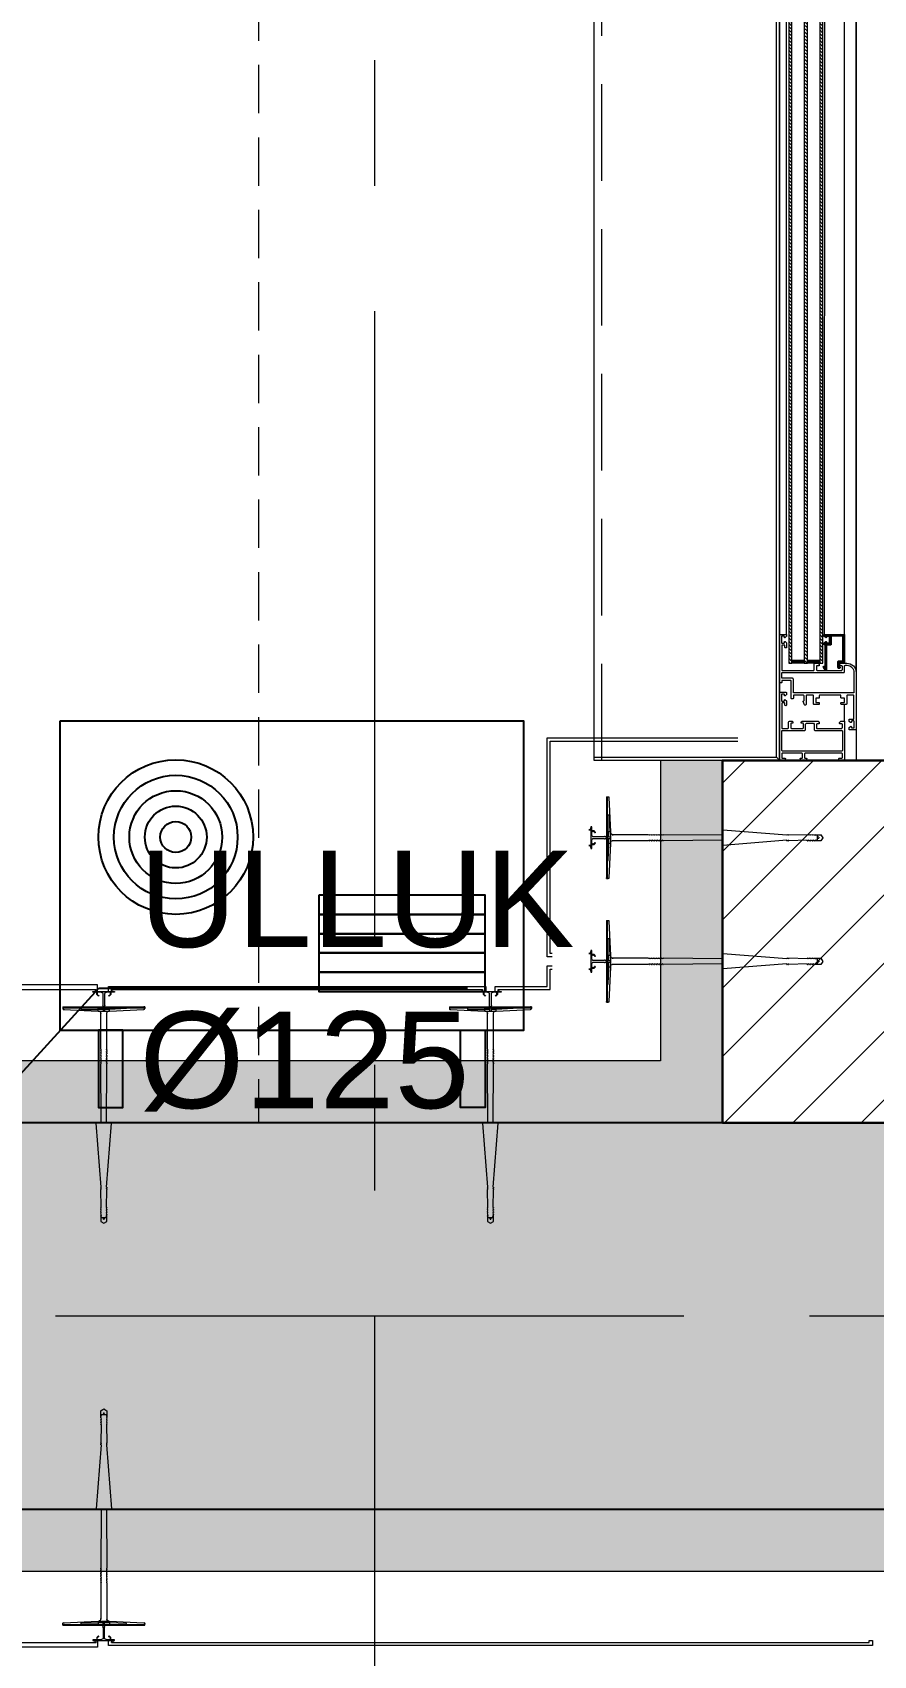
# Model space of a CAD drawing. Header units: centimetres. Extents: x 92587 to 105438, y -55119 to -48334.
# Drawn here: x 93399.9 to 93508.7, y -52056.3 to -51846.3 of the extents above; entities that cross this region are included whole.
import ezdxf

# ---------------------------------------------------------------- set-up
doc = ezdxf.new("R2010")
doc.units = ezdxf.units.CM
doc.header["$LTSCALE"] = 50
doc.header["$MEASUREMENT"] = 0
for name, pattern in [('AUSGEZOGEN', [0]), ('AXES', [2, 1.25, -0.25, 0.25, -0.25]), ('CACHE', [0.375, 0.25, -0.125]), ('CONTINU', [0]), ('CORNER', [20, 0, -20])]:
    doc.linetypes.add(name, pattern=pattern)
doc.layers.get('0').update_dxf_attribs({"color": 8})
for name, color, linetype in [('AXES', 10, 'AXES'), ('BETON COUPE', 3, 'CONTINU'), ('BETON TRAME', 252, 'Continuous'), ('BORD', 5, 'Continuous'), ('klima', 195, 'Continuous'), ('TEXTE', 7, 'Continuous')]:
    doc.layers.add(name, color=color, linetype=linetype)
for name, color, linetype, lineweight in [('BETON CACHE', 4, 'CACHE', 5), ('CONSOLE ISOL.', 214, 'Continuous', 15), ('ISOLATION', 252, 'Continuous', 0), ('MACONNERIE COUPE', 7, 'Continuous', 30), ('MACONNERIE HACHURE', 253, 'Continuous', 13), ('WD_Corner', 154, 'Continuous', 5), ('WD_Dowel', 154, 'Continuous', 5), ('WD_Text_Legende', 154, 'AUSGEZOGEN', 5), ('WINDOWS', 21, 'Continuous', 5)]:
    doc.layers.add(name, color=color, linetype=linetype, lineweight=lineweight)
doc.layers.add('WD_Assist1', color=6, linetype='CORNER', lineweight=0, plot=False)
doc.styles.add('RS_TEXT_1.50', font='arial.ttf', dxfattribs={"height": 12.5})
doc.dimstyles.new('ISO-25', dxfattribs={"dimtxt": 2.5, "dimasz": 2.5, "dimexe": 1.25, "dimexo": 0.625, "dimtad": 1, "dimtxsty": 'Standard', "dimcen": 2.5, "dimadec": 0, "dimazin": 0, "dimtfac": 1, "dimtmove": 0, "dimatfit": 3, "dimfxl": 1, "dimarcsym": 0})

# ---------------------------------------------------------------- blocks, each defined once
blk = doc.blocks.new('A$C1cd8c289')
at = {"layer": 'AXES', "lineweight": 5, "ltscale": 1.3}
for p, q in [((-1265, 1580), (-1265, -1500)), ((3195, -1150), (-1985, -1150))]:
    blk.add_line(p, q, dxfattribs=at)
blk = doc.blocks.new('DRITARE POS 1')
at = {"layer": 'WINDOWS'}
h = blk.add_hatch(dxfattribs=at)
h.set_pattern_fill('ANSI31', color=140, scale=2.5, angle=450)
h.set_pattern_definition([(135, (-46708.9128, -43897.46996), (-0.2209708691, -0.2209708691), [])])
h.paths.add_polyline_path([(-8.71, -145.04), (-8.71, -257.42), (-8.31, -257.42), (-8.31, -145.04)])
h.paths.add_polyline_path([(-6.71, -145.04), (-6.71, -257.42), (-6.31, -257.42), (-6.31, -145.04)])
h.paths.add_polyline_path([(-4.71, -145.04), (-4.71, -257.42), (-4.31, -257.42), (-4.31, -145.04)])
at = {"layer": 'WINDOWS', "transparency": 33554559}
h = blk.add_hatch(dxfattribs=at)
h.set_pattern_fill('ANSI31', color=140, angle=450)
h.set_pattern_definition([(135, (-46708.90849, -43914.46996), (-0.08838834765, -0.08838834765), [])])
h.paths.add_polyline_path([(-6.71, -257.42), (-8.31, -257.42), (-8.31, -257.02), (-6.71, -257.02)])
h.paths.add_polyline_path([(-4.71, -257.42), (-6.31, -257.42), (-6.31, -257.02), (-4.71, -257.02)])
h.paths.add_polyline_path([(-6.71, -145.44), (-8.31, -145.44), (-8.31, -145.04), (-6.71, -145.04)])
h.paths.add_polyline_path([(-4.71, -145.44), (-6.31, -145.44), (-6.31, -145.04), (-4.71, -145.04)])
h = blk.add_hatch(dxfattribs=at)
h.set_pattern_fill('ANSI31', color=256, angle=450)
h.set_pattern_definition([(135, (-46708.71279, -43952.46996), (-0.08838834765, -0.08838834765), [])])
h.paths.add_polyline_path([(-1.72, -257.05, -0.414214), (-1.81, -257.14), (-2.28, -257.14, 0.414214), (-2.37, -257.23), (-2.37, -257.97, 1.835735), (-2.15, -257.82), (-2.15, -257.36), (-1.74, -257.36), (-1.5, -257.42), (-1.5, -253.74, 0.414214), (-1.55, -253.69), (-4.06, -253.69, 0.414214), (-4.12, -253.74), (-4.12, -253.95, 0.250765), (-4.09, -253.99), (-3.92, -254.12, 0.599022), (-3.84, -254.08), (-3.84, -253.95), (-3.46, -253.95), (-3.46, -254.81), (-3.84, -254.81), (-3.84, -254.67, 0.649779), (-3.93, -254.63), (-4.1, -254.76, 0.212283), (-4.12, -254.81), (-4.12, -255.01, 0.414214), (-4.06, -255.07), (-4.02, -255.07), (-4.02, -257.81), (-4.15, -257.81, 0.603122), (-4.23, -257.96), (-3.99, -258.31, 0.737396), (-3.82, -258.26), (-3.82, -255.07), (-3.31, -255.07, 0.414214), (-3.22, -254.97), (-3.22, -253.91), (-1.81, -253.91, -0.414214), (-1.72, -254)])
at = {"layer": 'WINDOWS', "color": 165, "linetype": 'CACHE'}
blk.add_line((-32.9, -270), (-32.9, 0), dxfattribs=at)
at = {"layer": 'WINDOWS'}
for p, q in [((-0.01, -258.52), (0, -143.87)), ((-9.89, -253.72), (-9.89, -148.72)), ((-9, -253.74), (-9, -148.72)), ((-4.11, -148.72), (-4.12, -253.74)), ((-1.5, -253.74), (-1.49, -148.72)), ((-9.9, -261.27), (-9.9, -259.89)), ((-1.5, -265.01), (-1.5, -262.75))]:
    blk.add_line(p, q, dxfattribs=at)
at = {"layer": 'WINDOWS', "color": 165}
for points in [[(-9.9, 0), (-9.9, -270), (-33.9, -270), (-33.9, 0)], [(-10.3, -269.6), (-10.3, -0.4), (-9.9, 0), (-9.9, -270)], [(0, 0), (0, -270), (10, -270), (10, 0)], [(-9.9, -270), (-33.9, -270), (-33.9, -269.6), (-10.3, -269.6)]]:
    blk.add_lwpolyline(points, close=True, dxfattribs=at)
at = {"layer": 'WINDOWS'}
for points in [[(-9.9, -270), (-9.9, 0), (0, 0), (0, -270)], [(-1.78, -268.73), (-1.83, -268.79), (-9.56, -268.79), (-9.62, -268.73), (-9.62, -266.19), (-9.56, -266.14), (-6.63, -266.14), (-6.54, -266.04), (-6.54, -265.3), (-6.44, -265.2), (-5.51, -265.2), (-5.42, -265.3), (-5.42, -266.04), (-5.32, -266.14), (-1.83, -266.14), (-1.78, -266.19)]]:
    blk.add_lwpolyline(points, close=True, dxfattribs=at)
at = {"layer": 'WINDOWS', "color": 140}
for points in [[(-8.71, -145.04), (-8.71, -257.42), (-8.31, -257.42), (-8.31, -145.04)], [(-6.71, -145.04), (-6.71, -257.42), (-6.31, -257.42), (-6.31, -145.04)], [(-4.71, -145.04), (-4.71, -257.42), (-4.31, -257.42), (-4.31, -145.04)], [(-6.71, -257.42), (-8.31, -257.42), (-8.31, -257.02), (-6.71, -257.02)], [(-4.71, -257.42), (-6.31, -257.42), (-6.31, -257.02), (-4.71, -257.02)]]:
    blk.add_lwpolyline(points, close=True, dxfattribs=at)
at = {"layer": 'WINDOWS'}
for points in [[(0, -265.99, -0.414214), (-0.06, -266.04), (-0.84, -266.04, -0.414214), (-0.9, -265.99), (-0.9, -265.78, -0.250765), (-0.88, -265.73), (-0.71, -265.6, -0.599022), (-0.62, -265.65), (-0.62, -265.74, 0.414214), (-0.56, -265.8), (-0.3, -265.8, 0.414214), (-0.25, -265.74), (-0.25, -264.96, 0.414214), (-0.3, -264.9), (-0.56, -264.9, 0.414214), (-0.62, -264.96), (-0.62, -265.05, -0.599022), (-0.71, -265.1), (-0.88, -264.97, -0.250765), (-0.9, -264.92), (-0.9, -264.72, -0.414214), (-0.84, -264.66), (-0.34, -264.66, 0.414214), (-0.28, -264.61), (-0.28, -261.66, 0.414214), (-0.38, -261.56), (-1.12, -261.56, 0.414214), (-1.22, -261.66), (-1.22, -262.68, -0.414214), (-1.31, -262.78), (-1.87, -262.78, -0.414214), (-1.96, -262.68), (-1.96, -262.55, -0.414214), (-1.91, -262.5), (-1.55, -262.5, 0.414214), (-1.5, -262.44), (-1.5, -261.99, 0.414214), (-1.55, -261.94), (-1.91, -261.94, -0.414214), (-1.96, -261.88), (-1.96, -261.62, 0.414214), (-2.02, -261.56), (-4.71, -261.56, 0.414214), (-4.76, -261.62), (-4.76, -261.88, -0.414214), (-4.82, -261.94), (-5.17, -261.94, 0.414214), (-5.23, -261.99), (-5.23, -262.44, 0.414214), (-5.17, -262.5), (-4.82, -262.5, -0.414214), (-4.76, -262.55), (-4.76, -262.68, -0.414214), (-4.86, -262.78), (-5.42, -262.78, -0.414214), (-5.51, -262.68), (-5.51, -261.66, 0.414214), (-5.6, -261.56), (-6.39, -261.56, 0.414214), (-6.48, -261.66), (-6.48, -262.78, -0.809546), (-6.66, -262.81), (-6.85, -262.39, -0.543142), (-6.8, -262.31, 0.414214), (-6.74, -262.25), (-6.74, -261.66, 0.414214), (-6.84, -261.56), (-8.07, -261.56, 0.414214), (-8.12, -261.62), (-8.12, -261.97, -0.414214), (-8.18, -262.03), (-8.35, -262.03, -0.414214), (-8.4, -261.97), (-8.4, -259.75, 0.414214), (-8.5, -259.66), (-9.56, -259.66, 0.414214), (-9.62, -259.71), (-9.62, -259.92, -0.414214), (-9.67, -259.98), (-9.84, -259.98, -0.414214), (-9.9, -259.92), (-9.9, -253.74, -0.414214), (-9.84, -253.69), (-9.06, -253.69, -0.414214), (-9, -253.74), (-9, -253.95, -0.250765), (-9.03, -253.99), (-9.19, -254.12, -0.599022), (-9.28, -254.08), (-9.28, -253.98, 0.414214), (-9.34, -253.93), (-9.6, -253.93, 0.414214), (-9.65, -253.98), (-9.65, -254.77, 0.414214), (-9.6, -254.82), (-9.34, -254.82, 0.414214), (-9.28, -254.77), (-9.28, -254.67, -0.599022), (-9.19, -254.63), (-9.03, -254.76, -0.250765), (-9, -254.81), (-9, -255.38, -0.414214), (-9.06, -255.44), (-9.15, -255.44, -0.414214), (-9.21, -255.38), (-9.21, -255.12, 0.414214), (-9.26, -255.07), (-9.56, -255.07, 0.414214), (-9.62, -255.12), (-9.62, -258.3, 0.414214), (-9.56, -258.35), (-5.47, -258.35, 0.414214), (-5.42, -258.3), (-5.42, -257.47, -0.414214), (-5.36, -257.42), (-4.97, -257.42, -0.198912), (-4.93, -257.44), (-4.78, -257.59, -0.198912), (-4.76, -257.63), (-4.76, -257.7, -0.414214), (-4.82, -257.75), (-5.04, -257.75, 0.414214), (-5.14, -257.85), (-5.14, -258.26, 0.414214), (-5.04, -258.35), (-1.87, -258.35, 0.414214), (-1.78, -258.26), (-1.78, -257.85, 0.414214), (-1.87, -257.75), (-2.09, -257.75, -0.414214), (-2.15, -257.7), (-2.15, -257.63, -0.198912), (-2.13, -257.59), (-1.98, -257.44, -0.198912), (-1.94, -257.42), (-1.22, -257.42, -0.414214), (0, -258.63)], [(-1.74, -257.36), (-2.09, -257.36, 0.414214), (-2.15, -257.42), (-2.15, -257.79, 0.247394), (-2.13, -257.84, -1.657435), (-2.37, -257.97), (-2.37, -257.23, -0.414214), (-2.28, -257.14), (-1.81, -257.14, 0.414214), (-1.72, -257.05), (-1.72, -254, 0.414214), (-1.81, -253.91), (-3.16, -253.91, 0.414214), (-3.22, -253.97), (-3.22, -254.97, -0.414214), (-3.31, -255.07), (-3.76, -255.07, 0.414214), (-3.82, -255.12), (-3.82, -258.26, -0.737396), (-3.99, -258.31), (-4.23, -257.96, -0.603122), (-4.15, -257.81), (-4.08, -257.81, 0.414214), (-4.02, -257.75), (-4.02, -255.07), (-4.06, -255.07, -0.414214), (-4.12, -255.01), (-4.12, -254.81, -0.250765), (-4.09, -254.76), (-3.92, -254.63, -0.599022), (-3.84, -254.67), (-3.84, -254.75, 0.414214), (-3.78, -254.81), (-3.52, -254.81, 0.414214), (-3.46, -254.75), (-3.46, -254, 0.414214), (-3.52, -253.95), (-3.78, -253.95, 0.414214), (-3.84, -254), (-3.84, -254.08, -0.599022), (-3.92, -254.12), (-4.09, -253.99, -0.250765), (-4.12, -253.95), (-4.12, -253.74, -0.414214), (-4.06, -253.69), (-1.55, -253.69, -0.414214), (-1.5, -253.74), (-1.5, -257.36), (-1.5, -257.42), (-1.74, -257.42)], [(-1.5, -257.79, -0.414214), (-1.4, -257.7), (-1.18, -257.7), (-1.18, -257.7, -0.414214), (-0.28, -258.63), (-0.28, -261.23, -0.414214), (-0.34, -261.28), (-8.07, -261.28, -0.414214), (-8.12, -261.23), (-8.12, -259.47, 0.414214), (-8.22, -259.38), (-9.52, -259.38, -0.414214), (-9.62, -259.29), (-9.62, -258.73, -0.414214), (-9.52, -258.63), (-1.59, -258.63, 0.414214), (-1.5, -258.54)], [(-7.08, -265), (-7.02, -264.94, -0.198912), (-6.98, -264.92), (-4.97, -264.92, -0.198912), (-4.93, -264.94), (-4.78, -265.09, -0.198912), (-4.76, -265.13), (-4.76, -265.2, -0.414214), (-4.82, -265.26), (-5.01, -265.26, 0.340481), (-5.14, -265.35), (-5.14, -265.76, 0.414214), (-5.04, -265.86), (-1.87, -265.86, 0.414214), (-1.78, -265.76), (-1.78, -265.35, 0.414214), (-1.87, -265.26), (-2.09, -265.26, -0.414214), (-2.15, -265.2), (-2.15, -265.13, -0.198912), (-2.13, -265.09), (-1.98, -264.94, -0.198912), (-1.94, -264.92), (-1.55, -264.92, -0.414214), (-1.5, -264.98), (-1.5, -269.94, -0.414214), (-1.55, -270), (-2.13, -270, -0.322823), (-2.19, -269.96), (-2.24, -269.79, -0.511918), (-2.19, -269.72), (-1.87, -269.72, 0.414214), (-1.78, -269.63), (-1.78, -269.16, 0.414214), (-1.87, -269.07), (-6.57, -269.07, 0.414214), (-6.67, -269.16), (-6.67, -269.63, 0.414214), (-6.57, -269.72), (-6.44, -269.72, -0.511918), (-6.39, -269.79), (-6.45, -269.96, -0.322823), (-6.5, -270), (-7.12, -270, -0.322823), (-7.17, -269.96), (-7.23, -269.79, -0.511918), (-7.17, -269.72), (-7.04, -269.72, 0.414214), (-6.95, -269.63), (-6.95, -269.16, 0.414214), (-7.04, -269.07), (-9.52, -269.07, 0.414214), (-9.62, -269.16), (-9.62, -269.63, 0.414214), (-9.52, -269.72), (-9.21, -269.72, -0.511918), (-9.15, -269.79), (-9.21, -269.96, -0.322823), (-9.26, -270), (-9.84, -270, -0.414214), (-9.9, -269.94), (-9.9, -261.25, -0.414214), (-9.84, -261.19), (-9.06, -261.19, -0.414214), (-9, -261.25), (-9, -261.49, -0.250765), (-9.03, -261.53), (-9.19, -261.65, -0.599022), (-9.28, -261.6), (-9.28, -261.49, 0.414214), (-9.34, -261.43), (-9.6, -261.43, 0.414214), (-9.65, -261.49), (-9.65, -262.27, 0.414214), (-9.6, -262.33), (-9.34, -262.33, 0.414214), (-9.28, -262.27), (-9.28, -262.2, -0.599022), (-9.19, -262.15), (-9.03, -262.26, -0.250765), (-9, -262.31), (-9, -262.84, -1), (-9.21, -262.84), (-9.21, -262.63, 0.414214), (-9.26, -262.57), (-9.56, -262.57, 0.414214), (-9.62, -262.63), (-9.62, -265.8, 0.414214), (-9.56, -265.86), (-8.83, -265.86, 0.414214), (-8.74, -265.76), (-8.74, -265.11, -0.414214), (-8.55, -264.92), (-8.3, -264.92, -0.198912), (-8.26, -264.94), (-8.2, -265, -0.198912), (-8.18, -265.04), (-8.18, -265.15, -0.414214), (-8.24, -265.2), (-8.4, -265.2, 0.414214), (-8.46, -265.26), (-8.46, -265.76, 0.414214), (-8.37, -265.86), (-6.91, -265.86, 0.414214), (-6.82, -265.76), (-6.82, -265.26, 0.414214), (-6.87, -265.2), (-7.04, -265.2, -0.414214), (-7.1, -265.15), (-7.1, -265.04, -0.198912)]]:
    blk.add_lwpolyline(points, format="xyb", close=True, dxfattribs=at)
blk = doc.blocks.new('ankeri')
at = {"layer": 'WD_Assist1'}
for p, q in [((-2.32, 5.2), (-2.54, 0.59)), ((-2.22, 5.3), (-2.32, 5.2)), ((-2, 5.3), (-2.22, 5.3)), ((-2, -5.3), (-2, 5.3)), ((-29.75, 0.39), (-30, 0)), ((-30, 0), (-29.75, -0.39)), ((-2.76, 0.39), (-29.75, 0.39)), ((-2.54, 0.59), (-2.76, 0.39)), ((-29.75, -0.39), (-2.76, -0.39)), ((-2.76, -0.39), (-2.54, -0.59)), ((-2.54, -0.59), (-2.32, -5.2)), ((-2.32, -5.2), (-2.22, -5.3)), ((-2.22, -5.3), (-2, -5.3))]:
    blk.add_line(p, q, dxfattribs=at)
at = {"layer": 'WD_Corner', "lineweight": 5}
blk.add_lwpolyline([(-2, 0.1), (-1.85, 0.1, -1), (-1.75, 0.1), (-0.25, 0.1, 0.185242), (-0.1, 0.55), (-0.1, 0.72), (-0.15, 0.73), (-0.15, 0.74), (-0.1, 0.75), (-0.1, 0.85), (-0.3, 0.85), (-0.3, 0.8), (-0.32, 0.8), (-0.33, 0.85), (-0.38, 0.85), (-0.5, 0.73), (-0.47, 0.68), (-0.48, 0.68), (-0.53, 0.7), (-0.54, 0.69), (-0.51, 0.65), (-0.54, 0.62), (-0.61, 0.69), (-0.4, 0.9), (-0.1, 0.9), (-0.1, 1.4), (0, 1.4), (0.05, 1.2), (0, 1.2), (0.05, 1.1), (0, 1.1), (0.25, 1), (0, 1), (0, -1), (0.25, -1), (0, -1.1), (0.05, -1.1), (0, -1.2), (0.05, -1.2), (0, -1.4), (-0.1, -1.4), (-0.1, -0.9), (-0.4, -0.9), (-0.61, -0.69), (-0.54, -0.62), (-0.51, -0.65), (-0.54, -0.69), (-0.53, -0.7), (-0.48, -0.68), (-0.47, -0.68), (-0.5, -0.73), (-0.38, -0.85), (-0.33, -0.85), (-0.32, -0.8), (-0.3, -0.8), (-0.3, -0.85), (-0.1, -0.85), (-0.1, -0.75), (-0.15, -0.74), (-0.15, -0.73), (-0.1, -0.72), (-0.1, -0.55, 0.185242), (-0.25, -0.1), (-1.75, -0.1, -1), (-1.85, -0.1), (-2, -0.1)], format="xyb", close=True, dxfattribs=at)
at = {"layer": 'WD_Dowel'}
for p, q in [((-2.32, 5.2), (-2.54, 0.74)), ((-2, 5.3), (-2.22, 5.3)), ((-2.11, 5.3), (-2.11, -5.3)), ((-2, 5.3), (-2, -5.3)), ((-2.11, 2.94), (-2.32, 2.94)), ((-2.32, 2.94), (-2.32, 0.74)), ((-29.75, 0.39), (-30, 0)), ((-30, 0), (-29.75, -0.39)), ((-28.88, 0.39), (-29.75, 0.39)), ((-29.47, 0.05), (-29.25, 0.09)), ((-29.47, 0.05), (-29.47, -0.05)), ((-29.25, 0.29), (-29.04, 0.37)), ((-29.25, 0.29), (-29.25, -0.29)), ((-28.88, 0.39), (-29.04, 0.34)), ((-29.04, 0.34), (-29.04, 0.37)), ((-28.82, 0.39), (-28.88, 0.39)), ((-28.82, 0.39), (-28.82, 0.34)), ((-28.82, 0.34), (-28.66, 0.39)), ((-28.61, 0.39), (-28.66, 0.39)), ((-28.61, 0.39), (-28.66, 0.39)), ((-28.61, 0.39), (-28.61, 0.34)), ((-28.61, 0.34), (-28.44, 0.39)), ((-28.39, 0.39), (-28.44, 0.39)), ((-28.39, 0.39), (-28.39, 0.34)), ((-28.39, 0.34), (-28.23, 0.39)), ((-28.17, 0.39), (-28.23, 0.39)), ((-28.17, 0.39), (-28.17, 0.34)), ((-28.17, 0.34), (-28.01, 0.39)), ((-27.96, 0.39), (-28.01, 0.39)), ((-27.96, 0.39), (-27.96, 0.34)), ((-27.96, 0.34), (-25.61, 0.39)), ((-25.56, 0.39), (-25.61, 0.39)), ((-25.56, 0.39), (-25.56, 0.34)), ((-25.56, 0.34), (-25.4, 0.39)), ((-25.34, 0.39), (-25.4, 0.39)), ((-25.34, 0.34), (-17.05, 0.99)), ((-25.34, 0.39), (-25.34, 0.34)), ((-17, 0.99), (-17.05, 0.99)), ((-17, 0.99), (-17, 0.34)), ((-17, 0.34), (-9.36, 0.39)), ((-9.3, 0.39), (-9.36, 0.39)), ((-9.3, 0.39), (-9.3, 0.34)), ((-9.3, 0.34), (-9.14, 0.39)), ((-9.09, 0.39), (-9.14, 0.39)), ((-9.09, 0.39), (-9.09, 0.34)), ((-9.09, 0.34), (-8.93, 0.39)), ((-8.87, 0.39), (-8.93, 0.39)), ((-8.87, 0.39), (-8.87, 0.34)), ((-8.87, 0.34), (-8.71, 0.39)), ((-8.66, 0.39), (-8.71, 0.39)), ((-8.66, 0.39), (-8.66, 0.34)), ((-8.66, 0.34), (-8.5, 0.39)), ((-8.44, 0.39), (-8.5, 0.39)), ((-8.44, 0.39), (-8.44, 0.34)), ((-8.44, 0.34), (-8.28, 0.39)), ((-8.23, 0.39), (-8.28, 0.39)), ((-8.23, 0.39), (-8.23, 0.34)), ((-8.23, 0.34), (-8.06, 0.39)), ((-8.01, 0.39), (-8.06, 0.39)), ((-8.01, 0.39), (-8.01, 0.34)), ((-8.01, 0.34), (-7.85, 0.39)), ((-7.79, 0.39), (-7.85, 0.39)), ((-7.79, 0.39), (-7.79, 0.34)), ((-7.79, 0.34), (-7.63, 0.39)), ((-7.58, 0.39), (-7.63, 0.39)), ((-7.58, 0.39), (-7.58, 0.34)), ((-7.58, 0.34), (-7.42, 0.39)), ((-7.42, 0.39), (-2.76, 0.39)), ((-2.54, 0.74), (-2.54, -0.74)), ((-2.54, 0.74), (-2.11, 0.74)), ((-2.11, 0.1), (-2.54, 0.1)), ((-2.32, 0.1), (-2.32, 0.74)), ((-29.75, -0.39), (-28.88, -0.39)), ((-29.25, -0.1), (-29.47, -0.05)), ((-29.25, -0.29), (-29.04, -0.37)), ((-29.04, -0.37), (-29.04, -0.34)), ((-29.04, -0.34), (-28.88, -0.39)), ((-28.82, -0.39), (-28.88, -0.39)), ((-28.82, -0.39), (-28.82, -0.34)), ((-28.82, -0.34), (-28.66, -0.39)), ((-28.61, -0.39), (-28.66, -0.39)), ((-28.61, -0.39), (-28.61, -0.34)), ((-28.61, -0.34), (-28.44, -0.39)), ((-28.39, -0.39), (-28.44, -0.39)), ((-28.39, -0.39), (-28.39, -0.34)), ((-28.39, -0.34), (-28.23, -0.39)), ((-28.17, -0.39), (-28.23, -0.39)), ((-28.17, -0.39), (-28.17, -0.34)), ((-28.17, -0.34), (-28.01, -0.39)), ((-27.96, -0.39), (-28.01, -0.39)), ((-27.96, -0.39), (-27.96, -0.34)), ((-27.96, -0.34), (-25.61, -0.39)), ((-25.56, -0.39), (-25.61, -0.39)), ((-25.56, -0.39), (-25.56, -0.34)), ((-25.56, -0.34), (-25.4, -0.39)), ((-25.34, -0.39), (-25.4, -0.39)), ((-25.34, -0.39), (-25.34, -0.34)), ((-25.34, -0.34), (-17.05, -0.99)), ((-17, -0.99), (-17.05, -0.99)), ((-17, -0.99), (-17, -0.34)), ((-17, -0.34), (-9.36, -0.39)), ((-9.3, -0.39), (-9.36, -0.39)), ((-9.3, -0.39), (-9.3, -0.34)), ((-9.3, -0.34), (-9.14, -0.39)), ((-9.09, -0.39), (-9.14, -0.39)), ((-9.09, -0.39), (-9.09, -0.34)), ((-9.09, -0.34), (-8.93, -0.39)), ((-8.87, -0.39), (-8.93, -0.39)), ((-8.87, -0.39), (-8.87, -0.34)), ((-8.87, -0.34), (-8.71, -0.39)), ((-8.66, -0.39), (-8.71, -0.39)), ((-8.66, -0.39), (-8.66, -0.34)), ((-8.66, -0.34), (-8.5, -0.39)), ((-8.44, -0.39), (-8.5, -0.39)), ((-8.44, -0.39), (-8.44, -0.34)), ((-8.44, -0.34), (-8.28, -0.39)), ((-8.23, -0.39), (-8.28, -0.39)), ((-8.23, -0.39), (-8.23, -0.34)), ((-8.23, -0.34), (-8.06, -0.39)), ((-8.01, -0.39), (-8.06, -0.39)), ((-8.01, -0.39), (-8.01, -0.34)), ((-8.01, -0.34), (-7.85, -0.39)), ((-7.79, -0.39), (-7.85, -0.39)), ((-7.79, -0.39), (-7.79, -0.34)), ((-7.79, -0.34), (-7.63, -0.39)), ((-7.58, -0.39), (-7.63, -0.39)), ((-7.58, -0.39), (-7.58, -0.34)), ((-7.58, -0.34), (-7.42, -0.39)), ((-7.42, -0.39), (-2.76, -0.39)), ((-2.11, -0.1), (-2.54, -0.1)), ((-2.54, -0.74), (-2.11, -0.74)), ((-2.54, -0.74), (-2.32, -5.2)), ((-2.32, -0.74), (-2.32, -0.1)), ((-2.22, -2.94), (-2.32, -0.74)), ((-2.11, -2.94), (-2.22, -2.94)), ((-2, -5.3), (-2.22, -5.3))]:
    blk.add_line(p, q, dxfattribs=at)
for centre, major_axis, start_param, end_param in [((-2.22, 5.2), (0.108, 0), 1.570796, 3.141593), ((-2.76, 0.59), (0.216, 0), -1.570795, 0), ((-2.76, -0.59), (-0.216, 0), 3.141593, 4.712389), ((-2.22, -5.2), (0.108, 0), 3.141593, 4.712389)]:
    blk.add_ellipse(centre, major_axis=major_axis, ratio=0.909091, start_param=start_param, end_param=end_param, dxfattribs=at)

msp = doc.modelspace()

# ---------------------------------------------------------------- hatches: boundary and pattern name
at = {"layer": 'BETON TRAME', "transparency": 33554559}
h = msp.add_hatch(color=256, dxfattribs=at)
h.dxf.hatch_style = 1
h.paths.add_polyline_path([(94249.11, -51297.36), (94214.11, -51297.36), (94214.11, -50647.36), (94249.11, -50647.36), (94249.11, -50822.36), (94709.11, -50822.36), (94709.11, -50647.36), (94744.11, -50647.36), (94744.11, -51297.36), (94709.11, -51297.36), (94709.11, -50862.36), (94499.11, -50862.36), (94499.11, -51192.36), (94459.11, -51192.36), (94459.11, -50862.36), (94249.11, -50862.36)])
h.paths.add_polyline_path([(93379.11, -49972.36), (93379.11, -50022.36), (93514.11, -50022.36), (93514.11, -49972.36)])
h.paths.add_polyline_path([(94114.11, -49972.36), (94114.11, -50022.36), (94249.11, -50022.36), (94249.11, -49972.36)])
h.paths.add_polyline_path([(94709.11, -49972.36), (94709.11, -50022.36), (94844.11, -50022.36), (94844.11, -49972.36)])
h.paths.add_polyline_path([(95444.11, -49972.36), (95444.11, -50022.36), (95579.11, -50022.36), (95579.11, -49972.36)])
h.paths.add_polyline_path([(95444.11, -50647.36), (95444.11, -50697.36), (95579.11, -50697.36), (95579.11, -50647.36)])
h.paths.add_polyline_path([(93379.11, -50647.36), (93379.11, -50697.36), (93514.11, -50697.36), (93514.11, -50647.36)])
h.paths.add_polyline_path([(93379.11, -51247.36), (93379.11, -51297.36), (93514.11, -51297.36), (93514.11, -51247.36)])
h.paths.add_polyline_path([(95444.11, -51247.36), (95444.11, -51297.36), (95579.11, -51297.36), (95579.11, -51247.36)])
h.paths.add_polyline_path([(95444.11, -51987.36), (95444.11, -52037.36), (95579.11, -52037.36), (95579.11, -51987.36)])
h.paths.add_polyline_path([(93514.11, -52037.36), (93514.11, -51987.36), (93379.11, -51987.36), (93379.11, -52037.36)])
h.paths.add_polyline_path([(94209.11, -51987.36), (94209.11, -52037.36), (94319.11, -52037.36), (94319.11, -51987.36)])
h.paths.add_polyline_path([(94639.11, -51987.36), (94639.11, -52037.36), (94749.11, -52037.36), (94749.11, -51987.36)])
h.paths.add_polyline_path([(94614.11, -52037.36), (94639.11, -52037.36), (94639.11, -51532.36), (94614.11, -51532.36)])
h.paths.add_polyline_path([(94319.11, -52037.36), (94344.11, -52037.36), (94344.11, -51532.36), (94319.11, -51532.36)])
at = {"layer": 'ISOLATION', "transparency": 33554687}
h = msp.add_hatch(dxfattribs=at)
h.set_pattern_fill('INSUL', color=256, scale=10, angle=45)
h.set_pattern_definition([(45, (94484.1084, -53332.3623), (-2.6516504, 2.6516504), []), (45, (94483.2245, -53331.4784), (-2.6516504, 2.6516504), [1.25, -1.25]), (45, (94482.3406, -53330.5945), (-2.6516504, 2.6516504), [1.25, -1.25])])
h.paths.add_polyline_path([(93489.11, -51987.36), (93489.11, -51940.47), (93481.11, -51940.47), (93481.11, -51979.36), (93371.11, -51979.36), (93371.11, -52045.36), (93569.11, -52045.36), (93569.11, -52037.36), (93379.11, -52037.36), (93379.11, -51987.36)])
at = {"layer": 'MACONNERIE HACHURE'}
h = msp.add_hatch(dxfattribs=at)
h.set_pattern_fill('ANSI31', color=256, scale=50, style=0)
h.set_pattern_definition([(45, (0, 5835.283), (-4.41941738, 4.41941738), [])])
h.paths.add_polyline_path([(93729.11, -50527.36), (93729.11, -50358.36), (93801.11, -50358.36), (93801.11, -50337.36), (93779.11, -50337.36), (93779.11, -50332.36), (93959.11, -50332.36), (93959.11, -50344.36), (93909.11, -50344.36), (93909.11, -50517.36), (93887.11, -50517.36), (93887.11, -50505.36), (93897.11, -50505.36), (93897.11, -50344.36), (93806.11, -50344.36), (93806.11, -50363.36), (93749.11, -50363.36), (93749.11, -50505.36), (93805.11, -50505.36), (93805.11, -50517.36), (93741.11, -50517.36), (93741.11, -50527.36)])
h.paths.add_polyline_path([(94298.94, -51192.36), (94249.11, -51192.36), (94249.11, -51152.36), (94298.94, -51152.36)])
h.paths.add_polyline_path([(94459.11, -51192.36), (94419.11, -51192.36), (94419.11, -51152.36), (94459.11, -51152.36)])
h.paths.add_polyline_path([(94319.11, -51547.36), (94229.11, -51547.36), (94229.11, -51487.36), (94076.11, -51487.36), (94076.11, -51547.36), (94064.11, -51547.36), (94064.11, -51427.36), (94084.11, -51427.36), (94084.11, -51462.36), (94249.11, -51462.36), (94249.11, -51511.36), (94319.11, -51511.36), (94319.11, -51462.36), (94354.11, -51462.36), (94354.11, -51482.36), (94344.11, -51482.36), (94344.11, -51532.36), (94319.11, -51532.36), (94319.11, -51516.36), (94249.11, -51516.36), (94249.11, -51542.36), (94319.11, -51542.36)])
h.paths.add_polyline_path([(93749.11, -49932.36), (93849.11, -49932.36), (93849.11, -49907.36), (93749.11, -49907.36)])
h.paths.add_polyline_path([(93514.11, -51940.47), (93489.11, -51940.47), (93489.11, -51987.36), (93514.11, -51987.36)])
h.paths.add_polyline_path([(93514.11, -50042.36), (93489.11, -50042.36), (93489.11, -50022.36), (93514.11, -50022.36)])
h.paths.add_polyline_path([(94196.61, -51192.36), (94214.11, -51192.36), (94214.11, -51172.36), (94196.61, -51172.36)])
h.paths.add_polyline_path([(93874.11, -51305.36), (93864.11, -51305.36), (93864.11, -51317.36), (93904.11, -51317.36), (93904.11, -51305.36), (93894.11, -51305.36), (93894.11, -50987.36), (94064.11, -50987.36), (94064.11, -51305.36), (93986.1, -51305.36), (93986.1, -51317.36), (94064.11, -51317.36), (94064.11, -51327.36), (94084.11, -51327.36), (94084.11, -51192.36), (94096.61, -51192.36), (94096.61, -51172.36), (94084.11, -51172.36), (94084.11, -50957.36), (94063.11, -50957.36), (94063.11, -50627.36), (93965.1, -50627.36), (93965.1, -50639.36), (94043.11, -50639.36), (94043.11, -50957.36), (93873.11, -50957.36), (93873.11, -50639.36), (93883.11, -50639.36), (93883.11, -50627.36), (93843.11, -50627.36), (93843.11, -50639.36), (93853.11, -50639.36), (93853.11, -50957.36), (93514.11, -50957.36), (93514.11, -50912.36), (93489.11, -50912.36), (93489.11, -50962.36), (93379.11, -50962.36), (93379.11, -50982.36), (93489.11, -50982.36), (93489.11, -51032.36), (93514.11, -51032.36), (93514.11, -50987.36), (93874.11, -50987.36)])
h.paths.add_polyline_path([(93706.11, -50332.36), (93706.11, -50352.36), (93404.11, -50352.36), (93404.11, -50417.36), (93379.11, -50417.36), (93379.11, -50327.36), (93489.11, -50327.36), (93489.11, -50312.36), (93514.11, -50312.36), (93514.11, -50332.36)])
h.paths.add_polyline_path([(94149.11, -50235.36), (94174.11, -50235.36), (94174.11, -50513.36), (94226.11, -50513.36), (94226.11, -50535.36), (94214.11, -50535.36), (94214.11, -50525.36), (94089.11, -50525.36), (94089.11, -50513.36), (94149.11, -50513.36)])
h.paths.add_polyline_path([(94174.11, -50162.36), (94174.11, -50142.36), (94224.11, -50142.36), (94224.11, -50022.36), (94249.11, -50022.36), (94249.11, -50137.36), (94266.61, -50137.36), (94266.61, -50162.36)])
h.paths.add_polyline_path([(93514.11, -49972.36), (93514.11, -49932.36), (93569.11, -49932.36), (93569.11, -49907.36), (93489.11, -49907.36), (93489.11, -49972.36)])
h.paths.add_polyline_path([(94089.11, -49932.36), (94029.11, -49932.36), (94029.11, -49907.36), (94114.11, -49907.36), (94114.11, -49972.36), (94114.11, -49972.36), (94114.11, -50022.36), (94089.11, -50022.36)])
h.paths.add_polyline_path([(93514.11, -51612.36), (93514.11, -51670.47), (93489.11, -51670.47), (93489.11, -51617.36), (93379.11, -51617.36), (93379.11, -51527.36), (93404.11, -51527.36), (93404.11, -51592.36), (93737.11, -51592.36), (93737.11, -51419.36), (93749.11, -51419.36), (93749.11, -51427.36), (93805.11, -51427.36), (93805.11, -51439.36), (93749.11, -51439.36), (93749.11, -51587.36), (93897.11, -51587.36), (93897.11, -51439.36), (93887.11, -51439.36), (93887.11, -51427.36), (93909.11, -51427.36), (93909.11, -51600.36), (93958.97, -51600.36), (93958.97, -51612.36)])
h.paths.add_polyline_path([(93749.11, -51285.36), (93749.11, -51305.36), (93772.11, -51305.36), (93772.11, -51317.36), (93749.11, -51317.36), (93749.11, -51327.36), (93737.11, -51327.36), (93737.11, -51297.36), (93514.11, -51297.36), (93514.11, -51285.36)], flags=17)
h.paths.add_polyline_path([(93729.11, -50647.36), (93514.11, -50647.36), (93514.11, -50659.36), (93741.11, -50659.36), (93741.11, -50639.36), (93751.11, -50639.36), (93751.11, -50627.36), (93741.11, -50627.36), (93741.11, -50619.36), (93729.11, -50619.36)])
h.paths.add_polyline_path([(94314.11, -50647.36), (94314.11, -50635.36), (94226.11, -50635.36), (94226.11, -50627.36), (94214.11, -50627.36), (94214.11, -50647.36)])
h.paths.add_polyline_path([(93404.11, -51297.36), (93379.11, -51297.36), (93379.11, -51347.36), (93404.11, -51347.36)])
h.paths.add_polyline_path([(93404.11, -50647.36), (93379.11, -50647.36), (93379.11, -50597.36), (93404.11, -50597.36)])
h.paths.add_polyline_path([(93514.11, -51247.36), (93489.11, -51247.36), (93489.11, -51192.47), (93514.11, -51192.47)], flags=17)
h.paths.add_polyline_path([(93514.11, -50697.36), (93489.11, -50697.36), (93489.11, -50752.25), (93514.11, -50752.25)], flags=17)
h.paths.add_polyline_path([(94659.28, -51192.36), (94709.11, -51192.36), (94709.11, -51152.36), (94659.28, -51152.36)])
h.paths.add_polyline_path([(94499.11, -51192.36), (94539.11, -51192.36), (94539.11, -51152.36), (94499.11, -51152.36)])
h.paths.add_polyline_path([(94344.11, -52012.36), (94364.11, -52012.36), (94364.11, -52037.36), (94344.11, -52037.36)])
h.paths.add_polyline_path([(94029.11, -52012.36), (94029.11, -52037.36), (94209.11, -52037.36), (94209.11, -52012.36)])
h.paths.add_polyline_path([(94639.11, -51547.36), (94729.11, -51547.36), (94729.11, -51487.36), (94882.11, -51487.36), (94882.11, -51547.36), (94894.11, -51547.36), (94894.11, -51427.36), (94874.11, -51427.36), (94874.11, -51462.36), (94709.11, -51462.36), (94709.11, -51511.36), (94639.11, -51511.36), (94639.11, -51462.36), (94454.11, -51462.36), (94454.11, -51482.36), (94614.11, -51482.36), (94614.11, -51532.36), (94639.11, -51532.36), (94639.11, -51516.36), (94709.11, -51516.36), (94709.11, -51542.36), (94639.11, -51542.36)])
h.paths.add_polyline_path([(95209.11, -49932.36), (95109.11, -49932.36), (95109.11, -49907.36), (95209.11, -49907.36)])
h.paths.add_polyline_path([(95444.11, -51940.47), (95469.11, -51940.47), (95469.11, -51987.36), (95444.11, -51987.36)])
h.paths.add_polyline_path([(95444.11, -50042.36), (95469.11, -50042.36), (95469.11, -50022.36), (95444.11, -50022.36)])
h.paths.add_polyline_path([(94761.61, -51192.36), (94744.11, -51192.36), (94744.11, -51172.36), (94761.61, -51172.36)])
h.paths.add_polyline_path([(94464.11, -50162.36), (94446.61, -50162.36), (94446.61, -50137.36), (94464.11, -50137.36), (94464.11, -49972.36), (94494.11, -49972.36), (94494.11, -50137.36), (94511.72, -50137.36), (94511.72, -50162.36), (94494.11, -50162.36), (94494.11, -50635.36), (94562.11, -50635.36), (94562.11, -50647.36), (94494.11, -50647.36), (94494.11, -50822.36), (94464.11, -50822.36), (94464.11, -50647.36), (94396.11, -50647.36), (94396.11, -50635.36), (94464.11, -50635.36)])
h.paths.add_polyline_path([(95084.11, -51305.36), (95094.11, -51305.36), (95094.11, -51317.36), (95054.11, -51317.36), (95054.11, -51305.36), (95064.11, -51305.36), (95064.11, -50987.36), (94894.11, -50987.36), (94894.11, -51305.36), (94972.12, -51305.36), (94972.12, -51317.36), (94894.11, -51317.36), (94894.11, -51327.36), (94874.11, -51327.36), (94874.11, -51192.36), (94861.61, -51192.36), (94861.61, -51172.36), (94874.11, -51172.36), (94874.11, -50957.36), (94895.11, -50957.36), (94895.11, -50627.36), (94993.12, -50627.36), (94993.12, -50639.36), (94915.11, -50639.36), (94915.11, -50957.36), (95085.11, -50957.36), (95085.11, -50639.36), (95075.11, -50639.36), (95075.11, -50627.36), (95115.11, -50627.36), (95115.11, -50639.36), (95105.11, -50639.36), (95105.11, -50957.36), (95444.11, -50957.36), (95444.11, -50912.36), (95469.11, -50912.36), (95469.11, -50962.36), (95579.11, -50962.36), (95579.11, -50982.36), (95469.11, -50982.36), (95469.11, -51032.36), (95444.11, -51032.36), (95444.11, -50987.36), (95084.11, -50987.36)])
h.paths.add_polyline_path([(95229.11, -50358.36), (95157.11, -50358.36), (95157.11, -50337.36), (95179.11, -50337.36), (95179.11, -50332.36), (94999.11, -50332.36), (94999.11, -50344.36), (95049.11, -50344.36), (95049.11, -50517.36), (95071.11, -50517.36), (95071.11, -50505.36), (95061.11, -50505.36), (95061.11, -50344.36), (95152.11, -50344.36), (95152.11, -50363.36), (95209.11, -50363.36), (95209.11, -50505.36), (95153.11, -50505.36), (95153.11, -50517.36), (95217.11, -50517.36), (95217.11, -50527.36), (95229.11, -50527.36)])
h.paths.add_polyline_path([(95252.11, -50332.36), (95252.11, -50352.36), (95554.11, -50352.36), (95554.11, -50417.36), (95579.11, -50417.36), (95579.11, -50327.36), (95469.11, -50327.36), (95469.11, -50312.36), (95444.11, -50312.36), (95444.11, -50332.36)])
h.paths.add_polyline_path([(94809.11, -50235.36), (94784.11, -50235.36), (94784.11, -50513.36), (94732.11, -50513.36), (94732.11, -50535.36), (94744.11, -50535.36), (94744.11, -50525.36), (94869.11, -50525.36), (94869.11, -50513.36), (94809.11, -50513.36)])
h.paths.add_polyline_path([(94784.11, -50162.36), (94784.11, -50142.36), (94734.11, -50142.36), (94734.11, -50022.36), (94709.11, -50022.36), (94709.11, -50137.36), (94691.61, -50137.36), (94691.61, -50162.36)])
h.paths.add_polyline_path([(95444.11, -49972.36), (95444.11, -49932.36), (95389.11, -49932.36), (95389.11, -49907.36), (95469.11, -49907.36), (95469.11, -49972.36)])
h.paths.add_polyline_path([(94869.11, -49932.36), (94929.11, -49932.36), (94929.11, -49907.36), (94844.11, -49907.36), (94844.11, -49972.36), (94844.11, -49972.36), (94844.11, -50022.36), (94869.11, -50022.36)])
h.paths.add_polyline_path([(93514.11, -52012.36), (93569.11, -52012.36), (93569.11, -52037.36), (93514.11, -52037.36)])
h.paths.add_polyline_path([(93749.11, -52012.36), (93749.11, -52037.36), (93849.11, -52037.36), (93849.11, -52012.36)])
h.paths.add_polyline_path([(94464.11, -52012.36), (94614.11, -52012.36), (94614.11, -52037.36), (94464.11, -52037.36)])
h.paths.add_polyline_path([(94749.11, -52012.36), (95444.11, -52012.36), (95444.11, -52037.36), (94749.11, -52037.36)])
h.paths.add_polyline_path([(95444.11, -51612.36), (95444.11, -51670.47), (95469.11, -51670.47), (95469.11, -51617.36), (95579.11, -51617.36), (95579.11, -51527.36), (95554.11, -51527.36), (95554.11, -51592.36), (95221.11, -51592.36), (95221.11, -51419.36), (95209.11, -51419.36), (95209.11, -51427.36), (95153.11, -51427.36), (95153.11, -51439.36), (95209.11, -51439.36), (95209.11, -51587.36), (95061.11, -51587.36), (95061.11, -51439.36), (95071.11, -51439.36), (95071.11, -51427.36), (95049.11, -51427.36), (95049.11, -51600.36), (94999.24, -51600.36), (94999.24, -51612.36)])
h.paths.add_polyline_path([(95209.11, -51285.36), (95209.11, -51305.36), (95186.11, -51305.36), (95186.11, -51317.36), (95209.11, -51317.36), (95209.11, -51327.36), (95221.11, -51327.36), (95221.11, -51297.36), (95444.11, -51297.36), (95444.11, -51285.36)], flags=17)
h.paths.add_polyline_path([(95229.11, -50647.36), (95444.11, -50647.36), (95444.11, -50659.36), (95217.11, -50659.36), (95217.11, -50639.36), (95207.11, -50639.36), (95207.11, -50627.36), (95217.11, -50627.36), (95217.11, -50619.36), (95229.11, -50619.36)])
h.paths.add_polyline_path([(94644.11, -50647.36), (94644.11, -50635.36), (94732.11, -50635.36), (94732.11, -50627.36), (94744.11, -50627.36), (94744.11, -50647.36)])
h.paths.add_polyline_path([(95554.11, -51297.36), (95579.11, -51297.36), (95579.11, -51347.36), (95554.11, -51347.36)])
h.paths.add_polyline_path([(95554.11, -50647.36), (95579.11, -50647.36), (95579.11, -50597.36), (95554.11, -50597.36)])
h.paths.add_polyline_path([(95444.11, -51247.36), (95469.11, -51247.36), (95469.11, -51192.47), (95444.11, -51192.47)], flags=17)
h.paths.add_polyline_path([(95444.11, -50697.36), (95469.11, -50697.36), (95469.11, -50752.25), (95444.11, -50752.25)], flags=17)

# ---------------------------------------------------------------- linework, layer by layer
at = {"layer": 'BETON CACHE', "lineweight": 5, "ltscale": 0.5}
for points in [[(95579.11, -49972.36), (93379.11, -49972.36), (93379.11, -52037.36), (95579.11, -52037.36)], [(95529.11, -50022.36), (93429.11, -50022.36), (93429.11, -51987.36), (95529.11, -51987.36)]]:
    msp.add_lwpolyline(points, close=True, dxfattribs=at)
at = {"layer": 'BETON COUPE'}
msp.add_lwpolyline([(93514.11, -52037.36), (93514.11, -51987.36), (93379.11, -51987.36), (93379.11, -52037.36)], close=True, dxfattribs=at)
at = {"layer": 'BORD', "lineweight": 5, "ltscale": 0.5}
msp.add_lwpolyline([(93379.11, -50312.36), (93379.11, -51632.36), (93279.11, -51632.36), (93279.11, -51972.36), (93379.11, -51972.36), (93379.11, -52037.36), (95579.11, -52037.36), (95579.11, -51972.36), (95679.11, -51972.36), (95679.11, -51632.36), (95579.11, -51632.36), (95579.11, -50312.36)], dxfattribs=at)
at = {"layer": 'CONSOLE ISOL.'}
msp.add_lwpolyline([(94074.11, -51192.36), (94084.11, -51192.36), (94084.11, -51462.36), (94249.11, -51462.36), (94249.11, -51542.36), (94331.61, -51542.36), (94331.61, -52037.36), (93379.11, -52037.36), (93379.11, -51972.36), (93279.11, -51972.36), (93279.11, -51632.36), (93379.11, -51632.36), (93379.11, -50972.36), (94074.11, -50972.36)], close=True, dxfattribs=at)
at = {"layer": 'ISOLATION', "lineweight": 5, "ltscale": 0.5}
msp.add_lwpolyline([(93489.11, -51987.36), (93489.11, -51940.47), (93481.11, -51940.47), (93481.11, -51979.36), (93371.11, -51979.36), (93371.11, -52045.36), (93569.11, -52045.36), (93569.11, -52037.36), (93379.11, -52037.36), (93379.11, -51987.36)], close=True, dxfattribs=at)
at = {"layer": 'klima', "linetype": 'Continuous', "lineweight": 25}
for points in [[(93403.42, -51935.39), (93403.42, -51975.39), (93463.42, -51975.39), (93463.42, -51935.39)], [(93436.92, -51957.89), (93436.92, -51960.39), (93458.42, -51960.39), (93458.42, -51957.89)], [(93436.92, -51960.39), (93436.92, -51962.89), (93458.42, -51962.89), (93458.42, -51960.39)], [(93436.92, -51962.89), (93436.92, -51965.39), (93458.42, -51965.39), (93458.42, -51962.89)], [(93436.92, -51965.39), (93436.92, -51967.89), (93458.42, -51967.89), (93458.42, -51965.39)], [(93436.92, -51967.89), (93436.92, -51970.39), (93458.42, -51970.39), (93458.42, -51967.89)], [(93408.42, -51975.39), (93408.42, -51985.39), (93411.59, -51985.39), (93411.59, -51975.39)], [(93458.42, -51975.39), (93458.42, -51985.39), (93455.26, -51985.39), (93455.26, -51975.39)]]:
    msp.add_lwpolyline(points, close=True, dxfattribs=at)
for radius in [10, 8, 6, 4, 2]:
    msp.add_circle((93418.42, -51950.39), radius, dxfattribs=at)
at = {"layer": 'MACONNERIE COUPE'}
msp.add_lwpolyline([(93514.11, -51940.47), (93489.11, -51940.47), (93489.11, -51987.36), (93514.11, -51987.36)], close=True, dxfattribs=at)
at = {"layer": 'WD_Corner', "lineweight": 5, "ltscale": 0.5}
for points in [[(93467.11, -51965.87), (93466.46, -51965.87), (93466.46, -51937.57), (93491.11, -51937.57)], [(93467.11, -51965.47), (93466.86, -51965.47), (93466.86, -51937.97), (93491.11, -51937.97)], [(93459.71, -51970.36), (93459.71, -51969.71), (93466.46, -51969.71), (93466.46, -51967.07), (93467.11, -51967.07)], [(93460.11, -51970.36), (93460.11, -51970.11), (93466.86, -51970.11), (93466.86, -51967.47), (93467.11, -51967.47)], [(93409.71, -51970.36), (93409.71, -51969.71), (93458.51, -51969.71), (93458.51, -51970.36)], [(93410.11, -51970.36), (93410.11, -51970.11), (93458.11, -51970.11), (93458.11, -51970.36)]]:
    msp.add_lwpolyline(points, dxfattribs=at)
for points in [[(93362.11, -52011.36), (93361.86, -52011.36), (93361.86, -51970.11), (93408.11, -51970.11), (93408.11, -51970.36), (93408.31, -51970.36), (93408.31, -51969.51), (93361.26, -51969.51), (93361.26, -52011.56), (93362.11, -52011.56)], [(93362.11, -52013.36), (93361.86, -52013.36), (93361.86, -52054.61), (93408.11, -52054.61), (93408.11, -52054.36), (93408.31, -52054.36), (93408.31, -52055.21), (93361.26, -52055.21), (93361.26, -52013.16), (93362.11, -52013.16)], [(93508.11, -52054.36), (93508.51, -52054.36), (93508.51, -52055.01), (93409.71, -52055.01), (93409.71, -52054.36), (93410.11, -52054.36), (93410.11, -52054.61), (93508.11, -52054.61)]]:
    msp.add_lwpolyline(points, close=True, dxfattribs=at)

# ---------------------------------------------------------------- block references
at = {"lineweight": 5}
msp.add_blockref('DRITARE POS 1', (93506.41, -51670.47), dxfattribs=at)
at = {"layer": 'MACONNERIE COUPE', "lineweight": 5, "ltscale": 0.5}
msp.add_blockref('A$C1cd8c289', (94709.11, -50862.36), dxfattribs=at)
at = {"layer": 'WD_Text_Legende', "xscale": -1}
for p in [(93472.11, -51950.47), (93472.11, -51966.47)]:
    msp.add_blockref('ankeri', p, dxfattribs=at)
at = {"layer": 'WD_Text_Legende'}
for p, rotation in [((93409.11, -51970.36), 89.99999918338655), ((93459.11, -51970.36), 90.00000000000001)]:
    msp.add_blockref('ankeri', p, dxfattribs=dict(at, rotation=rotation))
at = {"layer": 'WD_Text_Legende', "xscale": -1, "rotation": 89.9999991833865}
msp.add_blockref('ankeri', (93409.11, -52054.36), dxfattribs=at)

# ---------------------------------------------------------------- texts
at = {"layer": 'TEXTE', "insert": (93413.71, -51952.13), "char_height": 12.5, "width": 4.547473508864641e-13, "attachment_point": 1, "style": 'RS_TEXT_1.50'}
msp.add_mtext('ULLUK\\P%%C125', dxfattribs=at)

# ---------------------------------------------------------------- leaders
at = {"layer": 'TEXTE', "color": 1, "linetype": 'ByBlock', "lineweight": 13}
msp.add_leader([(93370.41, -52011.7), (93408.46, -51969.93), (93456.17, -51969.93)], dimstyle='ISO-25', override={"dimasz": 20, "dimtad": 0}, dxfattribs=at)

doc.saveas('drawing.dxf')
